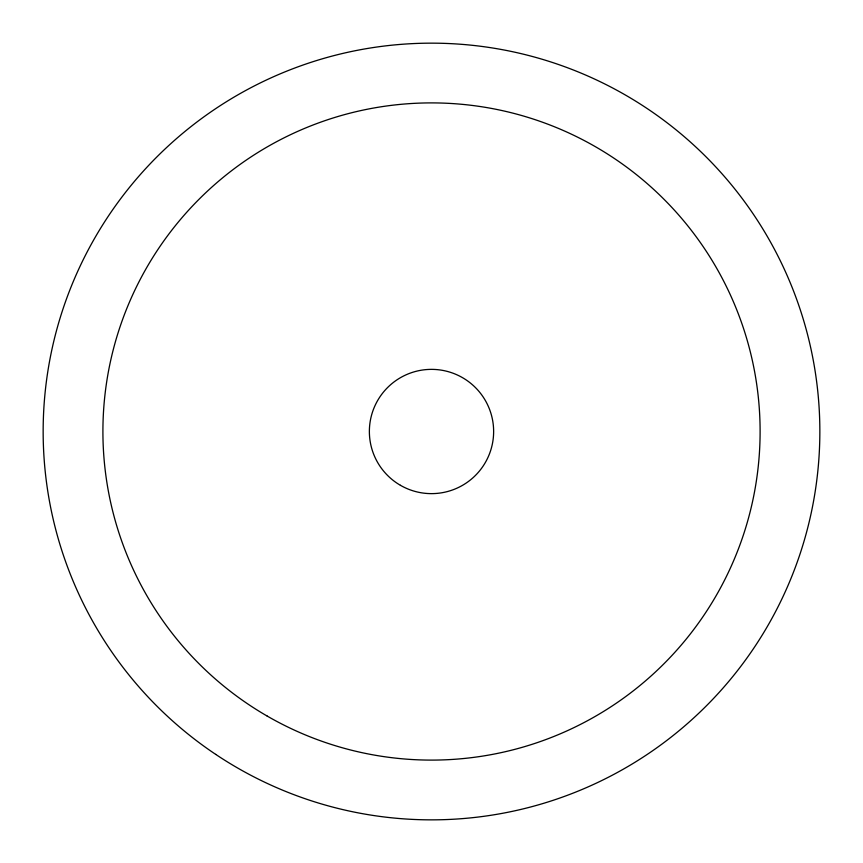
<?xml version="1.0" encoding="UTF-8"?>
<svg xmlns="http://www.w3.org/2000/svg" width="863" height="863" viewBox="0 0 863 863"><rect width="100%" height="100%" fill="white"/><g stroke="black" fill="none" stroke-linecap="round" stroke-linejoin="round"><path stroke-width="1.29" d="M215.739 754.402A388.35 388.35 0 0 0 819.019 456.905A388.35 388.35 0 0 0 259.741 83.204A388.35 388.35 0 0 0 215.739 754.402M400.432 485.308A62.136 62.136 0 0 0 493.636 431.5A62.136 62.136 0 0 0 400.432 377.692A62.136 62.136 0 0 0 400.432 485.308M267.196 716.074A328.609 328.609 0 0 0 760.109 431.5A328.609 328.609 0 0 0 267.196 146.926A328.609 328.609 0 0 0 267.196 716.074"/></g></svg>
